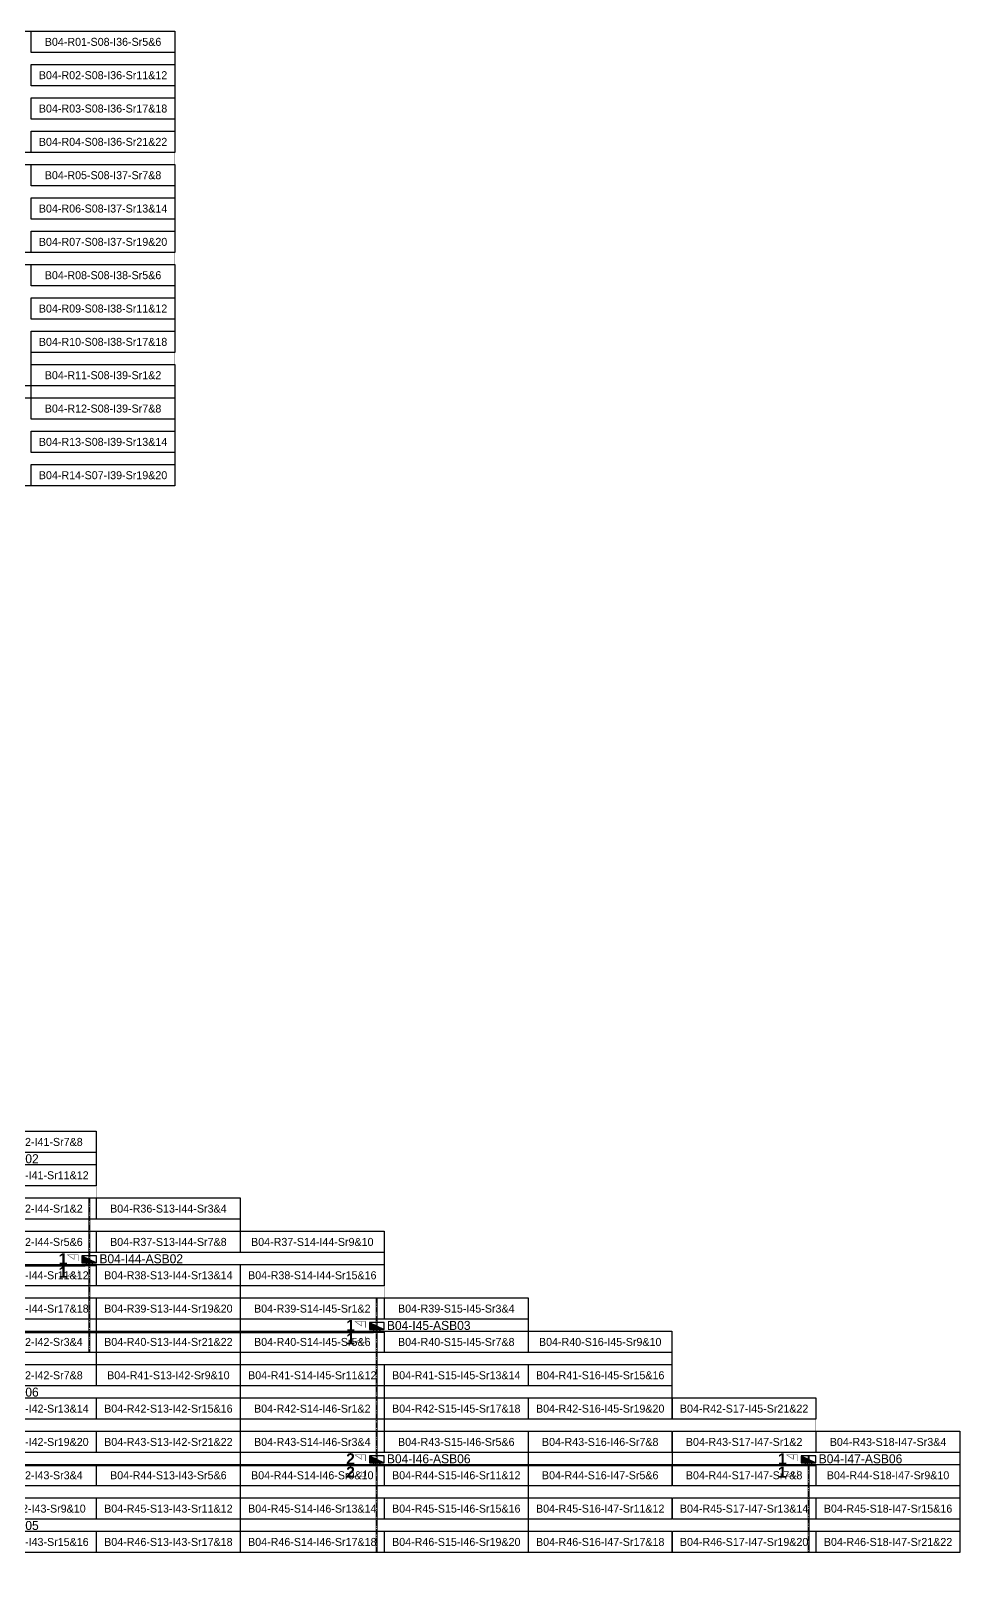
# Model space of a CAD drawing. Header units: metres. Extents: x 531277 to 531898, y 2673784 to 2674172.
# Drawn here: x 531689.4 to 531898.4, y 2673821.8 to 2674171.6 of the extents above; entities that cross this region are included whole.
import ezdxf
from ezdxf.enums import TextEntityAlignment as Align

# ---------------------------------------------------------------- set-up
doc = ezdxf.new("R2010")
doc.units = ezdxf.units.M
doc.header["$MEASUREMENT"] = 0
doc.linetypes.add('CENTER', pattern=[2, 1.25, -0.25, 0.25, -0.25])
doc.layers.add('Boundary-12.5 MW Block', color=6, linetype='Continuous', lineweight=9)
doc.layers.add('PILE', color=1, linetype='Continuous', lineweight=15)
for name, color, linetype in [('DC Trench BL-04', 40, 'Continuous'), ('E-Inverter Grouping', 2, 'Continuous'), ('Inverter Block-04', 7, 'Continuous'), ('LT Cable(AG) INV to LT Panel BL-04', 2, 'Continuous'), ('Messenger Wire-BL04 (Master Path)', 30, 'Continuous'), ('Messenger Wire-Bl04 (MW Path)', 191, 'Continuous'), ('MMS Table Block-04', 8, 'Continuous'), ('Plan Line - DC BL-04', 40, 'Continuous'), ('Section Marking BL-04', 2, 'Continuous')]:
    doc.layers.add(name, color=color, linetype=linetype)
doc.styles.add('BoldTextStyle', font='arialbd.ttf')
doc.styles.get("Standard").update_dxf_attribs({"font": 'Adani Regular.ttf'})

# ---------------------------------------------------------------- blocks, each defined once
blk = doc.blocks.new('MMS Table (32.292 x 4.788)')
at = {"color": 0}
blk.add_lwpolyline([(0, -0.002), (0, 4.786), (32.292, 4.786), (32.292, -0.002)], close=True, dxfattribs=at)
at = {"color": 7}
blk.add_attdef('ID1', text='', height=1.8, dxfattribs=at).set_placement((16.146, 2.392), align=Align.MIDDLE_CENTER)
blk = doc.blocks.new('Inverter Block')
h = blk.add_hatch(color=0)
h.dxf.hatch_style = 1
h.paths.add_polyline_path([(-1.46, 2.27), (-1.46, 0.85), (1.46, 0.85)])
at = {"color": 0}
blk.add_lwpolyline([(1.46, 2.27), (-1.46, 2.27), (-1.46, 0.85), (1.46, 0.85)], close=True, dxfattribs=at)
blk.add_lwpolyline([(-1.46, 2.27), (1.46, 0.85)], dxfattribs=at)
at = {"layer": 'PILE'}
for centre in [(-0.61, 0.85), (0.61, 0.85)]:
    blk.add_circle(centre, 0.156, dxfattribs=at)
at = {"color": 7}
blk.add_attdef('ID', (-1.46, 3.01), '', height=1.8, dxfattribs=at)

msp = doc.modelspace()

# ---------------------------------------------------------------- linework, layer by layer
at = {"layer": 'Boundary-12.5 MW Block', "const_width": 0.05}
for points in [[(531689.31, 2674069.29), (531721.7, 2674069.29), (531721.7, 2674171.58), (531462.67, 2674171.58)], [(531671.62, 2673829.29), (531898.36, 2673829.29), (531898.36, 2673856.58), (531865.97, 2673856.58), (531865.97, 2673864.08), (531833.58, 2673864.08), (531833.58, 2673879.08), (531801.19, 2673879.08), (531801.19, 2673886.58), (531768.8, 2673886.58), (531768.8, 2673901.58), (531736.4, 2673901.58), (531736.4, 2673909.08), (531704.01, 2673909.08), (531704.01, 2673924.08), (531671.62, 2673924.08)]]:
    msp.add_lwpolyline(points, dxfattribs=at)
at = {"layer": 'DC Trench BL-04', "color": 40, "const_width": 0.15}
for points in [[(531702.61, 2673909.08), (531702.31, 2673909.08), (531702.31, 2673874.29), (531702.61, 2673874.29)], [(531767.3, 2673886.58), (531767, 2673886.58), (531767, 2673829.29), (531767.3, 2673829.29)], [(531864.48, 2673851.08), (531864.18, 2673851.08), (531864.18, 2673829.29), (531864.48, 2673829.29)]]:
    msp.add_lwpolyline(points, close=True, dxfattribs=at)
at = {"layer": 'E-Inverter Grouping'}
for points in [[(531721.7, 2674144.29), (531657.02, 2674144.29), (531657.02, 2674151.79), (531624.63, 2674151.79), (531624.63, 2674171.58), (531721.7, 2674171.58)], [(531721.7, 2674099.29), (531689.31, 2674099.29), (531689.31, 2674091.79), (531624.63, 2674091.79), (531624.63, 2674119.08), (531721.7, 2674119.08)], [(531736.4, 2673874.29), (531704.11, 2673874.29), (531704.11, 2673881.79), (531671.72, 2673881.79), (531671.72, 2673909.08), (531736.4, 2673909.08), (531736.4, 2673901.58), (531768.8, 2673901.58), (531768.8, 2673889.29), (531736.4, 2673889.29)], [(531833.58, 2673864.08), (531865.97, 2673864.08), (531865.97, 2673859.29), (531768.9, 2673859.29), (531768.9, 2673866.79), (531736.5, 2673866.79), (531736.5, 2673886.58), (531801.19, 2673886.58), (531801.19, 2673879.08), (531833.58, 2673879.08)], [(531704.01, 2673871.58), (531736.4, 2673871.58), (531736.4, 2673851.79), (531639.33, 2673851.79), (531639.33, 2673879.08), (531704.01, 2673879.08)], [(531898.36, 2673829.29), (531801.29, 2673829.29), (531801.29, 2673849.08), (531833.68, 2673849.08), (531833.68, 2673856.58), (531898.36, 2673856.58)]]:
    msp.add_lwpolyline(points, close=True, dxfattribs=at)
at = {"layer": 'E-Inverter Grouping', "color": 3}
for points in [[(531624.63, 2674149.08), (531656.92, 2674149.08), (531656.92, 2674141.58), (531721.7, 2674141.58), (531721.7, 2674121.79), (531624.63, 2674121.79)], [(531721.7, 2674069.29), (531624.63, 2674069.29), (531624.63, 2674089.08), (531689.41, 2674089.08), (531689.41, 2674096.58), (531721.7, 2674096.58)], [(531639.33, 2673939.08), (531671.62, 2673939.08), (531671.62, 2673924.08), (531704.01, 2673924.08), (531704.01, 2673911.79), (531671.62, 2673911.79), (531671.62, 2673881.79), (531639.33, 2673881.79)], [(531801.19, 2673851.79), (531801.19, 2673829.29), (531736.5, 2673829.29), (531736.5, 2673864.08), (531768.8, 2673864.08), (531768.8, 2673856.58), (531833.58, 2673856.58), (531833.58, 2673851.79)], [(531736.4, 2673849.08), (531736.4, 2673829.29), (531671.62, 2673829.29), (531671.62, 2673821.79), (531639.33, 2673821.79), (531639.33, 2673849.08)]]:
    msp.add_lwpolyline(points, close=True, dxfattribs=at)
at = {"layer": 'LT Cable(AG) INV to LT Panel BL-04'}
for points in [[(531469.04, 2673981.54), (531467.8, 2673981.54, -0.095765), (531467.47, 2673981.61), (531465.31, 2673982.47, 0.095765), (531464.98, 2673982.54), (531459.16, 2673982.54, 0.414214), (531458.26, 2673981.64), (531458.26, 2673962.49, -0.098961), (531458.19, 2673962.14), (531458.08, 2673961.87, 0.098961), (531458.01, 2673961.53), (531458.01, 2673849.82, 0.41421), (531458.91, 2673848.92), (531863.43, 2673848.91, 0.414217), (531864.33, 2673849.81), (531864.33, 2673850.19)], [(531469.04, 2673981.52), (531467.8, 2673981.52, -0.095765), (531467.47, 2673981.58), (531465.31, 2673982.45, 0.095765), (531464.98, 2673982.51), (531459.18, 2673982.51, 0.414214), (531458.28, 2673981.61), (531458.28, 2673962.48, -0.098961), (531458.21, 2673962.14), (531458.1, 2673961.87, 0.098961), (531458.03, 2673961.52), (531458.03, 2673849.84, 0.41421), (531458.93, 2673848.94), (531766.25, 2673848.94, 0.414217), (531767.15, 2673849.84), (531767.15, 2673850.19)]]:
    msp.add_lwpolyline(points, format="xyb", dxfattribs=at)
at = {"layer": 'LT Cable(AG) INV to LT Panel BL-04', "color": 5}
for points in [[(531468.02, 2673981.12), (531467.69, 2673981.12, 0.033984), (531467.56, 2673981.11), (531465.21, 2673980.79, -0.033984), (531465.09, 2673980.78), (531461.87, 2673980.78, 0.414214), (531460.97, 2673979.88), (531460.97, 2673962.32), (531460.97, 2673961.72), (531460.97, 2673879.68, 0.41421), (531461.87, 2673878.78), (531766.25, 2673878.78, 0.414217), (531767.15, 2673879.68), (531767.15, 2673880.19)], [(531470.02, 2673981.07), (531467.69, 2673981.07, 0.033984), (531467.56, 2673981.06), (531465.21, 2673980.74, -0.033984), (531465.09, 2673980.73), (531461.92, 2673980.73, 0.414214), (531461.02, 2673979.83), (531461.02, 2673962.32), (531461.02, 2673961.72), (531461.02, 2673894.73, 0.41421), (531461.92, 2673893.83), (531701.56, 2673893.83, 0.414217), (531702.46, 2673894.73), (531702.46, 2673895.19)]]:
    msp.add_lwpolyline(points, format="xyb", dxfattribs=at)
at = {"layer": 'Messenger Wire-BL04 (Master Path)'}
for points in [[(531461.07, 2673893.88), (531704.1, 2673893.88)], [(531461.07, 2673878.88), (531768.8, 2673878.88)], [(531457.97, 2673848.88), (531865.97, 2673848.88)]]:
    msp.add_lwpolyline(points, dxfattribs=at)
at = {"layer": 'Messenger Wire-Bl04 (MW Path)', "const_width": 0.1}
for points in [[(531461.07, 2673893.88), (531704.1, 2673893.88)], [(531461.07, 2673878.88), (531768.8, 2673878.88)], [(531457.97, 2673848.88), (531865.97, 2673848.88)]]:
    msp.add_lwpolyline(points, dxfattribs=at)
at = {"layer": 'Plan Line - DC BL-04', "color": 6, "linetype": 'CENTER'}
for points in [[(531702.46, 2673909.08), (531702.46, 2673874.29)], [(531767.15, 2673886.58), (531767.15, 2673829.29)], [(531864.33, 2673851.08), (531864.33, 2673829.29)]]:
    msp.add_lwpolyline(points, dxfattribs=at)
at = {"layer": 'Section Marking BL-04', "color": 94, "lineweight": 35, "true_color": 0x00a500, "const_width": 0.1}
for points in [[(531699.96, 2673894.88), (531699.96, 2673896.27), (531697.56, 2673896.27), (531699.04, 2673895.26), (531699.04, 2673896.27)], [(531699.96, 2673892.88), (531699.96, 2673891.49), (531697.56, 2673891.49), (531699.04, 2673892.5), (531699.04, 2673891.49)], [(531764.65, 2673879.88), (531764.65, 2673881.27), (531762.25, 2673881.27), (531763.73, 2673880.26), (531763.73, 2673881.27)], [(531764.65, 2673877.88), (531764.65, 2673876.49), (531762.25, 2673876.49), (531763.73, 2673877.5), (531763.73, 2673876.49)], [(531764.65, 2673849.88), (531764.65, 2673851.27), (531762.25, 2673851.27), (531763.73, 2673850.26), (531763.73, 2673851.27)], [(531861.83, 2673849.88), (531861.83, 2673851.27), (531859.43, 2673851.27), (531860.91, 2673850.26), (531860.91, 2673851.27)], [(531764.65, 2673847.88), (531764.65, 2673846.49), (531762.25, 2673846.49), (531763.73, 2673847.5), (531763.73, 2673846.49)], [(531861.83, 2673847.88), (531861.83, 2673846.49), (531859.43, 2673846.49), (531860.91, 2673847.5), (531860.91, 2673846.49)]]:
    msp.add_lwpolyline(points, dxfattribs=at)

# ---------------------------------------------------------------- block references
at = {"layer": 'Inverter Block-04'}
ref = msp.add_blockref('Inverter Block', (531669.98, 2673916.03), dxfattribs=dict(at, xscale=1.124999999976148, yscale=1.124999999976148, zscale=1.124999999976148))
ref.add_attrib('ID', 'B04-I41-ASB02', (531672.26, 2673916.88), dxfattribs={"layer": '0', "color": 7, "height": 2.025})
ref = msp.add_blockref('Inverter Block', (531702.46, 2673893.53), dxfattribs=dict(at, xscale=1.124999999976148, yscale=1.124999999976148, zscale=1.124999999976148))
ref.add_attrib('ID', 'B04-I44-ASB02', (531704.74, 2673894.38), dxfattribs={"layer": '0', "color": 7, "height": 2.025})
ref = msp.add_blockref('Inverter Block', (531767.15, 2673878.53), dxfattribs=dict(at, xscale=1.124999999976148, yscale=1.124999999976148, zscale=1.124999999976148))
ref.add_attrib('ID', 'B04-I45-ASB03', (531769.44, 2673879.38), dxfattribs={"layer": '0', "color": 7, "height": 2.025})
ref = msp.add_blockref('Inverter Block', (531669.98, 2673863.53), dxfattribs=dict(at, xscale=1.124999999976148, yscale=1.124999999976148, zscale=1.124999999976148))
ref.add_attrib('ID', 'B04-I42-ASB06', (531672.26, 2673864.38), dxfattribs={"layer": '0', "color": 7, "height": 2.025})
ref = msp.add_blockref('Inverter Block', (531767.15, 2673848.53), dxfattribs=dict(at, xscale=1.124999999976148, yscale=1.124999999976148, zscale=1.124999999976148))
ref.add_attrib('ID', 'B04-I46-ASB06', (531769.44, 2673849.38), dxfattribs={"layer": '0', "color": 7, "height": 2.025})
ref = msp.add_blockref('Inverter Block', (531864.33, 2673848.53), dxfattribs=dict(at, xscale=1.124999999976148, yscale=1.124999999976148, zscale=1.124999999976148))
ref.add_attrib('ID', 'B04-I47-ASB06', (531866.61, 2673849.38), dxfattribs={"layer": '0', "color": 7, "height": 2.025})
ref = msp.add_blockref('Inverter Block', (531669.98, 2673833.53), dxfattribs=dict(at, xscale=1.124999999976148, yscale=1.124999999976148, zscale=1.124999999976148))
ref.add_attrib('ID', 'B04-I43-ASB05', (531672.26, 2673834.38), dxfattribs={"layer": '0', "color": 7, "height": 2.025})
at = {"layer": 'MMS Table Block-04'}
for p, values in [((531689.41, 2674166.79), {'ID1': 'B04-R01-S08-I36-Sr5&6'}), ((531689.41, 2674159.29), {'ID1': 'B04-R02-S08-I36-Sr11&12'}), ((531689.41, 2674151.79), {'ID1': 'B04-R03-S08-I36-Sr17&18'}), ((531689.41, 2674144.29), {'ID1': 'B04-R04-S08-I36-Sr21&22'}), ((531689.41, 2674136.79), {'ID1': 'B04-R05-S08-I37-Sr7&8'}), ((531689.41, 2674129.29), {'ID1': 'B04-R06-S08-I37-Sr13&14'}), ((531689.41, 2674121.79), {'ID1': 'B04-R07-S08-I37-Sr19&20'}), ((531689.41, 2674114.29), {'ID1': 'B04-R08-S08-I38-Sr5&6'}), ((531689.41, 2674106.79), {'ID1': 'B04-R09-S08-I38-Sr11&12'}), ((531689.41, 2674099.29), {'ID1': 'B04-R10-S08-I38-Sr17&18'}), ((531689.41, 2674091.79), {'ID1': 'B04-R11-S08-I39-Sr1&2'}), ((531689.41, 2674084.29), {'ID1': 'B04-R12-S08-I39-Sr7&8'}), ((531689.41, 2674076.79), {'ID1': 'B04-R13-S08-I39-Sr13&14'}), ((531689.41, 2674069.29), {'ID1': 'B04-R14-S07-I39-Sr19&20'}), ((531671.72, 2673919.29), {'ID1': 'B04-R34-S12-I41-Sr7&8'}), ((531671.72, 2673911.79), {'ID1': 'B04-R35-S12-I41-Sr11&12'}), ((531671.72, 2673904.29), {'ID1': 'B04-R36-S12-I44-Sr1&2'}), ((531704.11, 2673904.29), {'ID1': 'B04-R36-S13-I44-Sr3&4'}), ((531671.72, 2673896.79), {'ID1': 'B04-R37-S12-I44-Sr5&6'}), ((531704.11, 2673896.79), {'ID1': 'B04-R37-S13-I44-Sr7&8'}), ((531736.5, 2673896.79), {'ID1': 'B04-R37-S14-I44-Sr9&10'}), ((531671.72, 2673889.29), {'ID1': 'B04-R38-S12-I44-Sr11&12'}), ((531704.11, 2673889.29), {'ID1': 'B04-R38-S13-I44-Sr13&14'}), ((531736.5, 2673889.29), {'ID1': 'B04-R38-S14-I44-Sr15&16'}), ((531671.72, 2673881.79), {'ID1': 'B04-R39-S12-I44-Sr17&18'}), ((531704.11, 2673881.79), {'ID1': 'B04-R39-S13-I44-Sr19&20'}), ((531736.5, 2673881.79), {'ID1': 'B04-R39-S14-I45-Sr1&2'}), ((531768.9, 2673881.79), {'ID1': 'B04-R39-S15-I45-Sr3&4'}), ((531671.72, 2673874.29), {'ID1': 'B04-R40-S12-I42-Sr3&4'}), ((531704.11, 2673874.29), {'ID1': 'B04-R40-S13-I44-Sr21&22'}), ((531736.5, 2673874.29), {'ID1': 'B04-R40-S14-I45-Sr5&6'}), ((531768.9, 2673874.29), {'ID1': 'B04-R40-S15-I45-Sr7&8'}), ((531801.29, 2673874.29), {'ID1': 'B04-R40-S16-I45-Sr9&10'}), ((531671.72, 2673866.79), {'ID1': 'B04-R41-S12-I42-Sr7&8'}), ((531704.11, 2673866.79), {'ID1': 'B04-R41-S13-I42-Sr9&10'}), ((531736.5, 2673866.79), {'ID1': 'B04-R41-S14-I45-Sr11&12'}), ((531768.9, 2673866.79), {'ID1': 'B04-R41-S15-I45-Sr13&14'}), ((531801.29, 2673866.79), {'ID1': 'B04-R41-S16-I45-Sr15&16'}), ((531671.72, 2673859.29), {'ID1': 'B04-R42-S12-I42-Sr13&14'}), ((531704.11, 2673859.29), {'ID1': 'B04-R42-S13-I42-Sr15&16'}), ((531736.5, 2673859.29), {'ID1': 'B04-R42-S14-I46-Sr1&2'}), ((531768.9, 2673859.29), {'ID1': 'B04-R42-S15-I45-Sr17&18'}), ((531801.29, 2673859.29), {'ID1': 'B04-R42-S16-I45-Sr19&20'}), ((531833.68, 2673859.29), {'ID1': 'B04-R42-S17-I45-Sr21&22'}), ((531671.72, 2673851.79), {'ID1': 'B04-R43-S12-I42-Sr19&20'}), ((531704.11, 2673851.79), {'ID1': 'B04-R43-S13-I42-Sr21&22'}), ((531736.5, 2673851.79), {'ID1': 'B04-R43-S14-I46-Sr3&4'}), ((531768.9, 2673851.79), {'ID1': 'B04-R43-S15-I46-Sr5&6'}), ((531801.29, 2673851.79), {'ID1': 'B04-R43-S16-I46-Sr7&8'}), ((531833.68, 2673851.79), {'ID1': 'B04-R43-S17-I47-Sr1&2'}), ((531866.07, 2673851.79), {'ID1': 'B04-R43-S18-I47-Sr3&4'}), ((531671.72, 2673844.29), {'ID1': 'B04-R44-S12-I43-Sr3&4'}), ((531704.11, 2673844.29), {'ID1': 'B04-R44-S13-I43-Sr5&6'}), ((531736.5, 2673844.29), {'ID1': 'B04-R44-S14-I46-Sr9&10'}), ((531768.9, 2673844.29), {'ID1': 'B04-R44-S15-I46-Sr11&12'}), ((531801.29, 2673844.29), {'ID1': 'B04-R44-S16-I47-Sr5&6'}), ((531833.68, 2673844.29), {'ID1': 'B04-R44-S17-I47-Sr7&8'}), ((531866.07, 2673844.29), {'ID1': 'B04-R44-S18-I47-Sr9&10'}), ((531671.72, 2673836.79), {'ID1': 'B04-R45-S12-I43-Sr9&10'}), ((531704.11, 2673836.79), {'ID1': 'B04-R45-S13-I43-Sr11&12'}), ((531736.5, 2673836.79), {'ID1': 'B04-R45-S14-I46-Sr13&14'}), ((531768.9, 2673836.79), {'ID1': 'B04-R45-S15-I46-Sr15&16'}), ((531801.29, 2673836.79), {'ID1': 'B04-R45-S16-I47-Sr11&12'}), ((531833.68, 2673836.79), {'ID1': 'B04-R45-S17-I47-Sr13&14'}), ((531866.07, 2673836.79), {'ID1': 'B04-R45-S18-I47-Sr15&16'}), ((531671.72, 2673829.29), {'ID1': 'B04-R46-S12-I43-Sr15&16'}), ((531704.11, 2673829.29), {'ID1': 'B04-R46-S13-I43-Sr17&18'}), ((531736.5, 2673829.29), {'ID1': 'B04-R46-S14-I46-Sr17&18'}), ((531768.9, 2673829.29), {'ID1': 'B04-R46-S15-I46-Sr19&20'}), ((531801.29, 2673829.29), {'ID1': 'B04-R46-S16-I47-Sr17&18'}), ((531833.68, 2673829.29), {'ID1': 'B04-R46-S17-I47-Sr19&20'}), ((531866.07, 2673829.29), {'ID1': 'B04-R46-S18-I47-Sr21&22'})]:
    msp.add_blockref('MMS Table (32.292 x 4.788)', p, dxfattribs=at).add_auto_attribs(values)

# ---------------------------------------------------------------- texts
at = {"layer": 'Section Marking BL-04', "color": 94, "true_color": 0x00a500, "style": 'BoldTextStyle'}
for s, p in [('1', (531696.56, 2673895.38)), ('1', (531696.56, 2673892.38)), ('1', (531761.25, 2673880.38)), ('1', (531761.25, 2673877.38)), ('2', (531761.25, 2673850.38)), ('1', (531858.43, 2673850.38)), ('2', (531761.25, 2673847.38)), ('1', (531858.43, 2673847.38))]:
    msp.add_text(s, height=2.5, dxfattribs=at).set_placement(p, align=Align.MIDDLE_CENTER)

doc.saveas('drawing.dxf')
